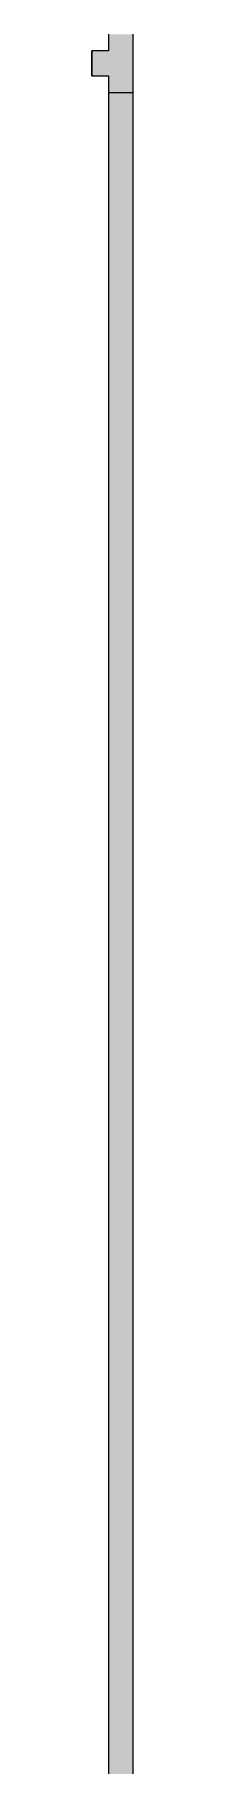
# Model space of a CAD drawing. Header units: inches. Extents: x -3385 to 41, y 7 to 1342.
# Drawn here: x -700.2 to -697, y 648.8 to 782 of the extents above; entities that cross this region are included whole.
import ezdxf

# ---------------------------------------------------------------- set-up
doc = ezdxf.new("R2010")
doc.units = ezdxf.units.IN
doc.header["$MEASUREMENT"] = 0
doc.layers.add('P-PIPE', color=3, linetype='Continuous', lineweight=9)

msp = doc.modelspace()

# ---------------------------------------------------------------- hatches: boundary and pattern name
at = {"layer": 'P-PIPE'}
h = msp.add_hatch(color=256, dxfattribs=at)
h.paths.add_polyline_path([(-697.08, 777.498), (-697.049, 777.499), (-697.049, 781.987), (-697.08, 781.985)], flags=0)
h.paths.add_polyline_path([(-698.915, 778.825), (-698.951, 778.792), (-698.951, 777.499), (-698.915, 777.498), (-698.915, 778.823)], flags=0)
h.paths.add_polyline_path([(-697.995, 777.495), (-697.08, 777.498), (-697.082, 781.986), (-698.475, 781.983), (-698.951, 781.987), (-698.951, 780.694), (-697.996, 779.739), (-698.915, 778.825), (-698.915, 777.498), (-698, 777.495)], flags=0)
for points in [[(-700.244, 778.792), (-698.951, 778.792), (-698.529, 779.207), (-697.995, 779.739), (-698.951, 780.694), (-700.244, 780.694), (-700.24, 780.215), (-700.243, 778.823)], [(-698, 637.982), (-697.05, 637.986), (-697.05, 777.499), (-697.525, 777.495), (-698, 777.495), (-698, 645.196)]]:
    msp.add_hatch(color=256, dxfattribs=at).paths.add_polyline_path(points, flags=0)
h = msp.add_hatch(color=256, dxfattribs=at)
h.paths.add_polyline_path([(-698.242, 777.495), (-698.242, 777.495), (-698.242, 768.905)], flags=0)
h.paths.add_polyline_path([(-698.471, 777.495), (-698.471, 777.495), (-698.471, 768.905)], flags=0)
h.paths.add_polyline_path([(-698, 637.982), (-698, 777.495), (-698.95, 777.497), (-698.949, 637.986), (-698.468, 637.983), (-698.178, 637.983)], flags=0)

# ---------------------------------------------------------------- linework, layer by layer
for p, q in [((-698.951, 781.987), (-698.951, 780.694)), ((-697.049, 777.499), (-697.049, 781.987)), ((-698.95, 780.694), (-700.244, 780.694)), ((-700.244, 778.792), (-698.95, 778.792)), ((-698.951, 778.792), (-698.951, 777.499)), ((-698.95, 777.499), (-698.95, 637.986)), ((-697.05, 637.986), (-697.05, 777.499))]:
    msp.add_line(p, q, dxfattribs=at)
for centre, major_axis, ratio, start_param, end_param in [((-700.244, 779.743), (0, 0.951), 0.0045041, 0, 3.1373754), ((-700.244, 779.743), (0, 0.951), 0.0045041, 3.1415927, 6.2789681), ((-698, 777.499), (0.951, 0), 0.0042172, 3.1460969, 3.4051056), ((-698, 777.499), (0.951, 0), 0.0042172, 3.4078963, 3.6656937), ((-698, 777.499), (0.951, 0), 0.0042172, 3.6696956, 3.9272261), ((-698, 777.499), (0.951, 0), 0.0042172, 3.931495, 4.1888957), ((-698, 777.499), (0.95, 0), 0.0042172, 3.9302884, 4.1887902), ((-698, 777.499), (0.95, 0), 0.0042172, 4.1925836, 4.4505896), ((-698, 777.499), (0.951, 0), 0.0042172, 4.1932944, 4.4506093), ((-698, 777.499), (-0.951, 0), 0.0042172, 1.3135012, 1.5707471), ((-698, 777.499), (0.95, 0), 0.0042172, 4.4547797, 4.712389), ((-698, 777.499), (0.951, 0), 0.0042172, 4.7168932, 4.9740748), ((-698, 777.499), (0.95, 0), 0.0042172, 4.7169488, 4.9741884), ((-698, 777.499), (0.951, 0), 0.0042172, 4.9786926, 5.235805), ((-698, 777.499), (0.95, 0), 0.0042172, 4.979145, 5.2359878), ((-698, 777.499), (0.951, 0), 0.0042172, 5.240492, 5.4975176), ((-698, 777.499), (0.95, 0), 0.0042172, 5.2414401, 5.4977871), ((-698, 777.499), (0.951, 0), 0.0042172, 5.5022914, 5.7591848), ((-698, 777.499), (0.951, 0), 0.0042172, 5.7640907, 6.0207081), ((-698, 777.499), (0.951, 0), 0.0042172, 6.0258901, 6.2831853)]:
    msp.add_ellipse(centre, major_axis=major_axis, ratio=ratio, start_param=start_param, end_param=end_param, dxfattribs=at)

doc.saveas('drawing.dxf')
